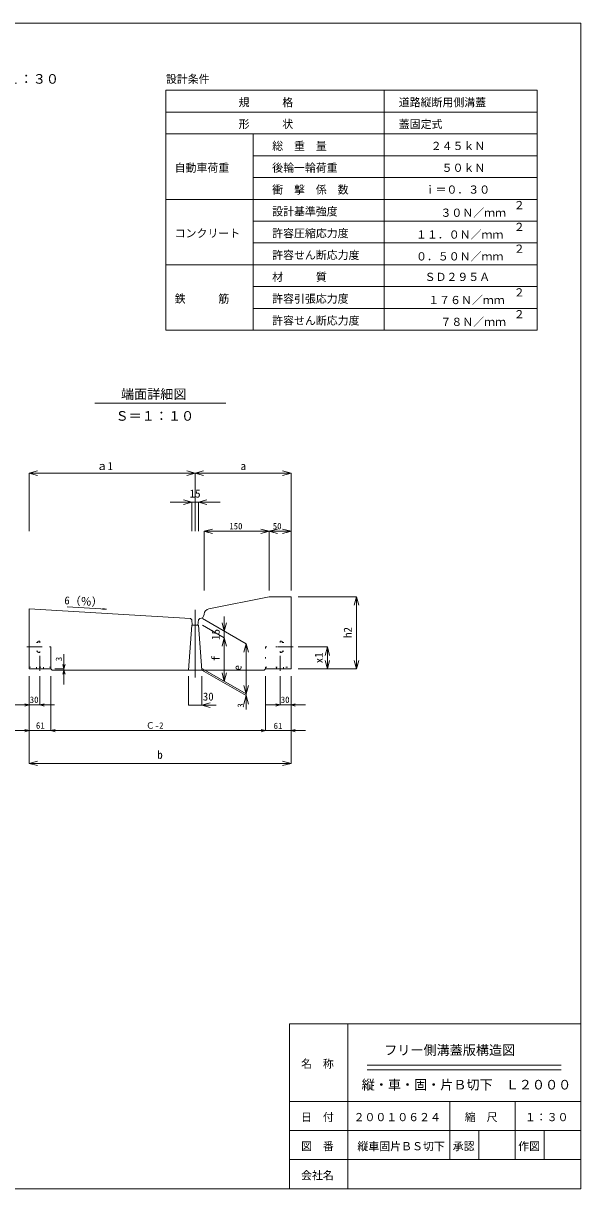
# Model space of a CAD drawing. Units: millimetres, scale not verified, with parts at other scales. Extents: x 240 to 11340, y 195 to 8205.
# Drawn here: x 7510 to 11340, y 195 to 8205 of the extents above; entities that cross this region are included whole.
import ezdxf
from ezdxf.enums import TextEntityAlignment as Align

# ---------------------------------------------------------------- set-up
doc = ezdxf.new("R2010")
doc.units = ezdxf.units.MM
doc.header["$LTSCALE"] = 40
for name, pattern in [('CHAIN', [18.5, 12, -1.5, 3.5, -1.5]), ('DASHED_DOTTED', [9.25, 6, -1.5, 0.25, -1.5]), ('DOTTED', [1.75, 0.25, -1.5])]:
    doc.linetypes.add(name, pattern=pattern)
for name, color, linetype, lineweight in [('0-1', 7, 'Continuous', 18), ('0-2', 4, 'Continuous', 18), ('0-3', 7, 'Continuous', 18), ('0-e', 7, 'Continuous', 18), ('0-f', 7, 'Continuous', 18)]:
    doc.layers.add(name, color=color, linetype=linetype, lineweight=lineweight)
doc.styles.add('ＭＳ ゴシック', font='')
doc.styles.get('ＭＳ ゴシック').set_extended_font_data('MS Gothic')

msp = doc.modelspace()

# ---------------------------------------------------------------- linework, layer by layer
at = {"layer": '0-1', "color": 4}
for p, q in [((8752.12, 4713.53), (8781.1, 4721.29)), ((9199.42, 4713.53), (8752.12, 4713.53)), ((8752.12, 4713.53), (8781.1, 4705.76)), ((8752.12, 4713.53), (8752.12, 4305.9)), ((9199.42, 4713.53), (9170.44, 4721.29)), ((9199.42, 4713.53), (9170.44, 4705.76)), ((9199.42, 4713.53), (9228.4, 4721.29)), ((9349.42, 4713.53), (9199.42, 4713.53)), ((9199.42, 4713.53), (9228.4, 4705.76)), ((9199.42, 4713.53), (9199.42, 4305.9)), ((9349.42, 4713.53), (9320.44, 4721.29)), ((9349.42, 4713.53), (9320.44, 4705.76)), ((9349.42, 4713.53), (9349.42, 4305.9)), ((9799.42, 4263.53), (9399.42, 4263.53)), ((9799.42, 4263.53), (9791.66, 4234.55)), ((9799.42, 4263.53), (9799.42, 3768.53)), ((9799.42, 4263.53), (9807.19, 4234.55)), ((8740.76, 4113.53), (9040.76, 3940.32)), ((7789.37, 3768.53), (7789.37, 3868.53)), ((7789.37, 3768.53), (7727.16, 3768.53)), ((7789.37, 3768.53), (7781.6, 3797.5)), ((7789.37, 3768.53), (7797.13, 3797.5)), ((7789.37, 3759.53), (7789.37, 3768.53)), ((9799.42, 3768.53), (9399.42, 3768.53)), ((9799.42, 3768.53), (9791.66, 3797.5)), ((9799.42, 3768.53), (9807.19, 3797.5)), ((7549.42, 3520.23), (7549.42, 3718.53)), ((7549.42, 3343.21), (7549.42, 3718.53)), ((7624.42, 3520.23), (7624.42, 3718.53)), ((7699.42, 3343.21), (7699.42, 3718.53)), ((7789.37, 3759.53), (7727.16, 3759.53)), ((7789.37, 3759.53), (7781.6, 3730.55)), ((7789.37, 3759.53), (7789.37, 3659.53)), ((7789.37, 3759.53), (7797.13, 3730.55)), ((8735.79, 3759.91), (9040.76, 3583.83)), ((9174.42, 3343.21), (9174.42, 3718.53)), ((9274.42, 3520.23), (9274.42, 3718.53)), ((9349.42, 3520.23), (9349.42, 3718.53)), ((9349.42, 3343.21), (9349.42, 3718.53)), ((7549.42, 3520.23), (7520.44, 3527.99)), ((7624.42, 3520.23), (7653.4, 3527.99)), ((9040.76, 3595.32), (9040.76, 3535.51)), ((9040.76, 3535.51), (9040.76, 3488.05)), ((9274.42, 3520.23), (9245.44, 3527.99)), ((9349.42, 3520.23), (9378.4, 3527.99)), ((7549.42, 3520.23), (7449.42, 3520.23)), ((7549.42, 3520.23), (7520.44, 3512.46)), ((7549.42, 3520.23), (7624.42, 3520.23)), ((7624.42, 3520.23), (7724.42, 3520.23)), ((7624.42, 3520.23), (7653.4, 3512.46)), ((9274.42, 3520.23), (9174.42, 3520.23)), ((9274.42, 3520.23), (9245.44, 3512.46)), ((9274.42, 3520.23), (9349.42, 3520.23)), ((9349.42, 3520.23), (9449.42, 3520.23)), ((9349.42, 3520.23), (9378.4, 3512.46)), ((7549.42, 3343.21), (7449.42, 3343.21)), ((7549.42, 3343.21), (7520.44, 3350.97)), ((7549.42, 3343.21), (7520.44, 3335.44)), ((7549.42, 3343.21), (7699.42, 3343.21)), ((7699.42, 3343.21), (7728.4, 3350.97)), ((7699.42, 3343.21), (7728.4, 3350.97)), ((7699.42, 3343.21), (7799.42, 3343.21)), ((7699.42, 3343.21), (7728.4, 3335.44)), ((7699.42, 3343.21), (9174.42, 3343.21)), ((7699.42, 3343.21), (7728.4, 3335.44)), ((9174.42, 3343.21), (9074.42, 3343.21)), ((9174.42, 3343.21), (9145.44, 3350.97)), ((9174.42, 3343.21), (9145.44, 3350.97)), ((9174.42, 3343.21), (9145.44, 3335.44)), ((9174.42, 3343.21), (9145.44, 3335.44)), ((9174.42, 3343.21), (9349.42, 3343.21)), ((9349.42, 3343.21), (9378.4, 3350.97)), ((9349.42, 3343.21), (9449.42, 3343.21)), ((9349.42, 3343.21), (9378.4, 3335.44))]:
    msp.add_line(p, q, dxfattribs=at)
at = {"layer": '0-1'}
for p, q in [((8784.34, 4179.39), (9199.42, 4263.53)), ((9199.42, 4263.53), (9349.42, 4263.53)), ((9349.42, 4263.53), (9349.42, 3768.53)), ((7549.42, 4180.01), (8659.27, 4113.53)), ((7549.42, 4180.01), (7549.42, 3768.53)), ((7811.54, 4193.91), (8082.51, 4177.68)), ((8082.51, 4177.68), (8055.93, 4183.27)), ((8082.51, 4177.68), (8055.93, 4175.58)), ((8659.27, 4113.53), (8668.27, 4103.97)), ((8668.27, 4103.97), (8671.27, 4068.53)), ((8713.27, 4103.97), (8710.27, 4068.53)), ((8722.27, 4113.53), (8713.27, 4103.97)), ((8752.48, 4144.17), (8752.12, 4140.54)), ((8645.1, 3759.53), (8668.27, 4068.53)), ((8668.27, 4068.53), (8713.27, 4068.53)), ((8736.45, 3759.53), (8713.27, 4068.53)), ((7549.42, 3768.53), (7699.42, 3768.53)), ((7699.42, 3768.53), (7708.42, 3759.53)), ((9174.42, 3768.53), (9165.42, 3759.53)), ((9174.42, 3768.53), (9349.42, 3768.53)), ((7708.42, 3759.53), (9165.42, 3759.53))]:
    msp.add_line(p, q, dxfattribs=at)
at = {"layer": '0-1', "linetype": 'CHAIN'}
msp.add_line((8690.77, 3708.53), (8690.77, 4173.53), dxfattribs=at)
at = {"layer": '0-1', "linetype": 'DOTTED'}
for p, q in [((7609.42, 3948.53), (7549.42, 3948.53)), ((7624.42, 3957.53), (7609.42, 3957.53)), ((7609.42, 3957.53), (7609.42, 3879.53)), ((7624.42, 3957.53), (7624.42, 3879.53)), ((9274.42, 3879.53), (9274.42, 3957.53)), ((9274.42, 3957.53), (9289.42, 3957.53)), ((9289.42, 3879.53), (9289.42, 3957.53)), ((9289.42, 3948.53), (9349.42, 3948.53)), ((7549.42, 3918.53), (7699.42, 3918.53)), ((7609.42, 3888.53), (7549.42, 3888.53)), ((7624.42, 3879.53), (7609.42, 3879.53)), ((9174.42, 3918.53), (9174.42, 3768.53)), ((9174.42, 3918.53), (9349.42, 3918.53)), ((9274.42, 3879.53), (9289.42, 3879.53)), ((9289.42, 3888.53), (9349.42, 3888.53)), ((7549.42, 3778.53), (7699.42, 3778.53)), ((7600.42, 3768.53), (7600.42, 3778.53)), ((7648.42, 3768.53), (7648.42, 3778.53)), ((9174.42, 3778.53), (9349.42, 3778.53)), ((9250.42, 3768.53), (9250.42, 3778.53)), ((9298.42, 3768.53), (9298.42, 3778.53))]:
    msp.add_line(p, q, dxfattribs=at)
at = {"layer": '0-1', "linetype": 'DASHED_DOTTED'}
for p, q in [((7639.42, 3918.53), (7534.42, 3918.53)), ((7624.42, 3858.53), (7624.42, 3753.53)), ((7699.42, 3918.53), (7699.42, 3768.53)), ((9259.42, 3918.53), (9364.42, 3918.53)), ((9274.42, 3858.53), (9274.42, 3753.53)), ((9274.42, 3858.53), (9274.42, 3753.53))]:
    msp.add_line(p, q, dxfattribs=at)
at = {"layer": '0-1'}
for centre, radius, start, end in [((8792.29, 4140.19), 40, 101.45875, 174.28941), ((8722.27, 4143.53), 30, 270, 354.28941)]:
    msp.add_arc(centre, radius, start, end, dxfattribs=at)
at = {"layer": '0-2'}
for p, q in [((7549.42, 5113.53), (7607.38, 5129.06)), ((8690.77, 5113.53), (8632.81, 5129.06)), ((8690.77, 5113.53), (8748.73, 5129.06)), ((9349.42, 5113.53), (9291.47, 5129.06)), ((7549.42, 5113.53), (7999.41, 5113.53)), ((7549.42, 4713.53), (7549.42, 5113.53)), ((7549.42, 5113.53), (7607.38, 5098)), ((7999.41, 5113.53), (9349.42, 5113.53)), ((8690.77, 5113.53), (8632.81, 5098)), ((8690.77, 4713.53), (8690.77, 5113.53)), ((8690.77, 5113.53), (8748.73, 5098)), ((9349.42, 5113.53), (9291.47, 5098)), ((9349.42, 4713.53), (9349.42, 5113.53)), ((8668.28, 4913.53), (8518.28, 4913.53)), ((8668.28, 4913.53), (8610.32, 4929.06)), ((8668.28, 4913.53), (8610.32, 4898)), ((8668.28, 4913.53), (8713.28, 4913.53)), ((8668.28, 4713.53), (8668.28, 4913.53)), ((8713.28, 4913.53), (8771.23, 4929.06)), ((8713.28, 4713.53), (8713.28, 4913.53)), ((8713.28, 4913.53), (8863.27, 4913.53)), ((8713.28, 4913.53), (8771.23, 4898)), ((8752.12, 4713.53), (8810.08, 4729.06)), ((9199.42, 4713.53), (9141.47, 4729.06)), ((9199.42, 4713.53), (9257.38, 4729.06)), ((9349.42, 4713.53), (9291.47, 4729.06)), ((8752.12, 4713.53), (8810.08, 4698)), ((9199.42, 4713.53), (9141.47, 4698)), ((9199.42, 4713.53), (9257.38, 4698)), ((9349.42, 4713.53), (9291.47, 4698)), ((9799.42, 4263.53), (9783.89, 4205.57)), ((9799.42, 4263.53), (9814.95, 4205.57)), ((8890.76, 4026.92), (8890.76, 4126.92)), ((8740.76, 4068.53), (8890.76, 3981.92)), ((8890.76, 4026.92), (8875.24, 4084.88)), ((8890.76, 4026.92), (8906.29, 4084.88)), ((8890.76, 3981.92), (8890.76, 4026.92)), ((8890.76, 3981.92), (8875.24, 3923.97)), ((8890.76, 3981.92), (8906.29, 3923.97)), ((8890.76, 3681.92), (8890.76, 3981.92)), ((9040.76, 3940.32), (9025.23, 3882.37)), ((9040.76, 3940.32), (9056.29, 3882.37)), ((9040.76, 3940.32), (9040.76, 3595.32)), ((9399.42, 3918.53), (9599.42, 3918.53)), ((9599.42, 3918.53), (9583.89, 3860.57)), ((9599.42, 3768.53), (9599.42, 3918.53)), ((9599.42, 3918.53), (9614.95, 3860.57)), ((8740.76, 3768.53), (9040.76, 3595.32)), ((9399.42, 3768.53), (9599.42, 3768.53)), ((9399.42, 3768.53), (9799.42, 3768.53)), ((9599.42, 3768.53), (9583.89, 3826.48)), ((9599.42, 3768.53), (9614.95, 3826.48)), ((9799.42, 3768.53), (9783.89, 3826.48)), ((9799.42, 3768.53), (9814.95, 3826.48)), ((7549.42, 3718.53), (7549.42, 3118.53)), ((8645.77, 3718.53), (8645.77, 3518.53)), ((8735.77, 3718.53), (8735.77, 3518.53)), ((8890.76, 3681.92), (8875.24, 3739.88)), ((8890.76, 3681.92), (8906.29, 3739.88)), ((9349.42, 3718.53), (9349.42, 3118.53)), ((9040.76, 3595.32), (9025.23, 3653.28)), ((9040.76, 3595.32), (9056.29, 3653.28)), ((8735.77, 3518.53), (8793.73, 3534.06)), ((9040.76, 3583.83), (9025.23, 3525.87)), ((9040.76, 3583.83), (9056.29, 3525.87)), ((8645.77, 3518.53), (8735.77, 3518.53)), ((8735.77, 3518.53), (8793.73, 3503)), ((8735.77, 3518.53), (8835.77, 3518.53)), ((7549.42, 3118.53), (7607.38, 3134.06)), ((9349.42, 3118.53), (9291.47, 3134.06)), ((7549.42, 3118.53), (9349.42, 3118.53)), ((7549.42, 3118.53), (7607.38, 3103)), ((9349.42, 3118.53), (9291.47, 3103))]:
    msp.add_line(p, q, dxfattribs=at)
at = {"layer": '0-3'}
for p, q in [((11039.99, 7745), (8490, 7745)), ((8490, 7745), (8490, 6095)), ((9989.99, 7745), (9989.99, 6095)), ((11039.99, 6095), (11039.99, 7745)), ((11039.99, 7595), (8490, 7595)), ((11039.99, 7445), (8490, 7445)), ((9089.99, 6095), (9089.99, 7445)), ((11039.99, 7295), (9089.99, 7295)), ((11039.99, 7145), (9089.99, 7145)), ((11039.99, 6995), (8490, 6995)), ((11039.99, 6845), (9089.99, 6845)), ((11039.99, 6695), (9089.99, 6695)), ((8490, 6545), (11039.99, 6545)), ((11039.99, 6395), (9089.99, 6395)), ((11039.99, 6245), (9089.99, 6245)), ((11039.99, 6095), (8490, 6095))]:
    msp.add_line(p, q, dxfattribs=at)
at = {"layer": '0-e', "color": 2}
msp.add_line((8001.21, 5593.7), (8901.21, 5593.7), dxfattribs=at)
at = {"layer": '0-f'}
for p, q in [((11340, 8205), (240, 8205)), ((11340, 195), (11340, 8205)), ((9339.99, 1328.33), (9339.99, 195)), ((11340, 1328.33), (9339.99, 1328.33)), ((9739.99, 1328.33), (9739.99, 195)), ((9873.33, 1045), (11206.66, 1045)), ((9873.33, 1011.67), (11206.66, 1011.67)), ((11340, 795), (9339.99, 795)), ((10440, 795), (10440, 395)), ((10889.99, 795), (10889.99, 395)), ((9339.99, 595), (11340, 595)), ((10639.99, 595), (10639.99, 395)), ((11090, 595), (11090, 395)), ((11340, 395), (9339.99, 395)), ((240, 195), (11340, 195))]:
    msp.add_line(p, q, dxfattribs=at)

# ---------------------------------------------------------------- texts
at = {"layer": '0-1', "style": 'ＭＳ ゴシック'}
for s, p in [('150', (8925.77, 4713.53)), ('50', (9224.42, 4713.53)), ('30', (7554.42, 3520.23)), ('30', (9279.42, 3520.23)), ('61', (7596.93, 3343.21)), ('Ｃ-2', (8351.92, 3343.21)), ('61', (9230.22, 3340.85))]:
    msp.add_text(s, height=43.99, dxfattribs=at).set_placement(p, align=Align.BOTTOM_LEFT)
for s, height, rotation, p in [('6（％）', 54.99, 356.572, (7789.47, 4195.9)), ('3', 43.99, 90, (7789.36, 3820.84)), ('3', 43.99, 90, (9038.81, 3501.62))]:
    msp.add_text(s, height=height, rotation=rotation, dxfattribs=at).set_placement(p, align=Align.BOTTOM_LEFT)
at = {"layer": '0-3', "style": 'ＭＳ ゴシック'}
for s, p in [('設計条件', (8490, 7778)), ('規\u3000\u3000\u3000格', (8989.5, 7617.5)), ('道路縦断用側溝蓋', (10090, 7617.5)), ('形\u3000\u3000\u3000状', (8989.5, 7467.5)), ('蓋固定式', (10090, 7467.5)), ('総\u3000重\u3000量', (9220, 7317.5)), ('２４５ｋＮ', (10309.5, 7317.5)), ('自動車荷重', (8549.99, 7167.5)), ('後輪一輪荷重', (9220, 7167.5)), ('\u3000５０ｋＮ', (10309.5, 7167.5)), ('衝\u3000撃\u3000係\u3000数', (9220, 7017.5)), ('ｉ＝０．３０', (10267.5, 7017.5)), ('２\u3000', (10880.49, 6911)), ('設計基準強度', (9220, 6867.5)), ('３０Ｎ／ｍｍ', (10376.5, 6858.5)), ('２\u3000', (10880.49, 6761)), ('コンクリート', (8549.99, 6717.5)), ('許容圧縮応力度', (9220, 6717.5)), ('１１．０Ｎ／ｍｍ', (10208.5, 6708.5)), ('２\u3000', (10880.49, 6611)), ('許容せん断応力度', (9220, 6567.5)), ('０．５０Ｎ／ｍｍ', (10208.5, 6558.5)), ('材\u3000\u3000\u3000質', (9220, 6417.5)), ('ＳＤ２９５Ａ', (10267.5, 6417.5)), ('鉄\u3000\u3000\u3000筋', (8549.99, 6267.5)), ('許容引張応力度', (9220, 6267.5)), ('１７６Ｎ／ｍｍ', (10292.5, 6258.5)), ('２\u3000', (10880.49, 6311)), ('許容せん断応力度', (9220, 6117.5)), ('７８Ｎ／ｍｍ', (10376.5, 6108.5)), ('２\u3000', (10880.49, 6161)), ('ａ1', (8013.39, 5117.97)), ('a', (9002.64, 5117.97)), ('15', (8653.28, 4928.53)), ('30', (8743.28, 3533.53)), ('b', (8430.67, 3133.53))]:
    msp.add_text(s, height=54.99, dxfattribs=at).set_placement(p, align=Align.BOTTOM_LEFT)
for s, p in [('15', (8875.76, 3966.92)), ('h2', (9783.12, 3980.69)), ('f', (8875.76, 3820.67)), ('x1', (9584.42, 3806.03)), ('e', (9025.76, 3756.57))]:
    msp.add_text(s, height=54.99, rotation=90, dxfattribs=at).set_placement(p, align=Align.BOTTOM_LEFT)
at = {"layer": '0-e', "style": 'ＭＳ ゴシック'}
for s, p in [('Ｓ＝１：３０', (7215, 7770)), ('\u3000端面詳細図\u3000', (8091.21, 5603.7)), ('Ｓ＝１：１０', (8143.71, 5453.7))]:
    msp.add_text(s, height=65.98, dxfattribs=at).set_placement(p, align=Align.BOTTOM_LEFT)
at = {"layer": '0-f', "style": 'ＭＳ ゴシック'}
for s, height, p in [('フリー側溝蓋版構造図', 65.98, (9990, 1095)), ('名\u3000称', 54.99, (9418.49, 1009.17)), ('縦・車・固・片Ｂ切下\u3000Ｌ２０００', 65.98, (9835.06, 857.03)), ('日\u3000付', 54.99, (9418.49, 642.5)), ('縮\u3000尺', 54.99, (10543.49, 642.5)), ('２００１０６２４', 54.99, (9779.5, 642.5)), ('１：３０', 54.99, (10956, 642.5)), ('図\u3000番', 54.99, (9418.49, 442.5)), ('縦車固片ＢＳ切下', 54.99, (9805.94, 442.46)), ('承認', 54.99, (10460.5, 442.5)), ('作図', 54.99, (10910.5, 442.5)), ('会社名', 54.99, (9418.49, 242.5))]:
    msp.add_text(s, height=height, dxfattribs=at).set_placement(p, align=Align.BOTTOM_LEFT)

doc.saveas('drawing.dxf')
